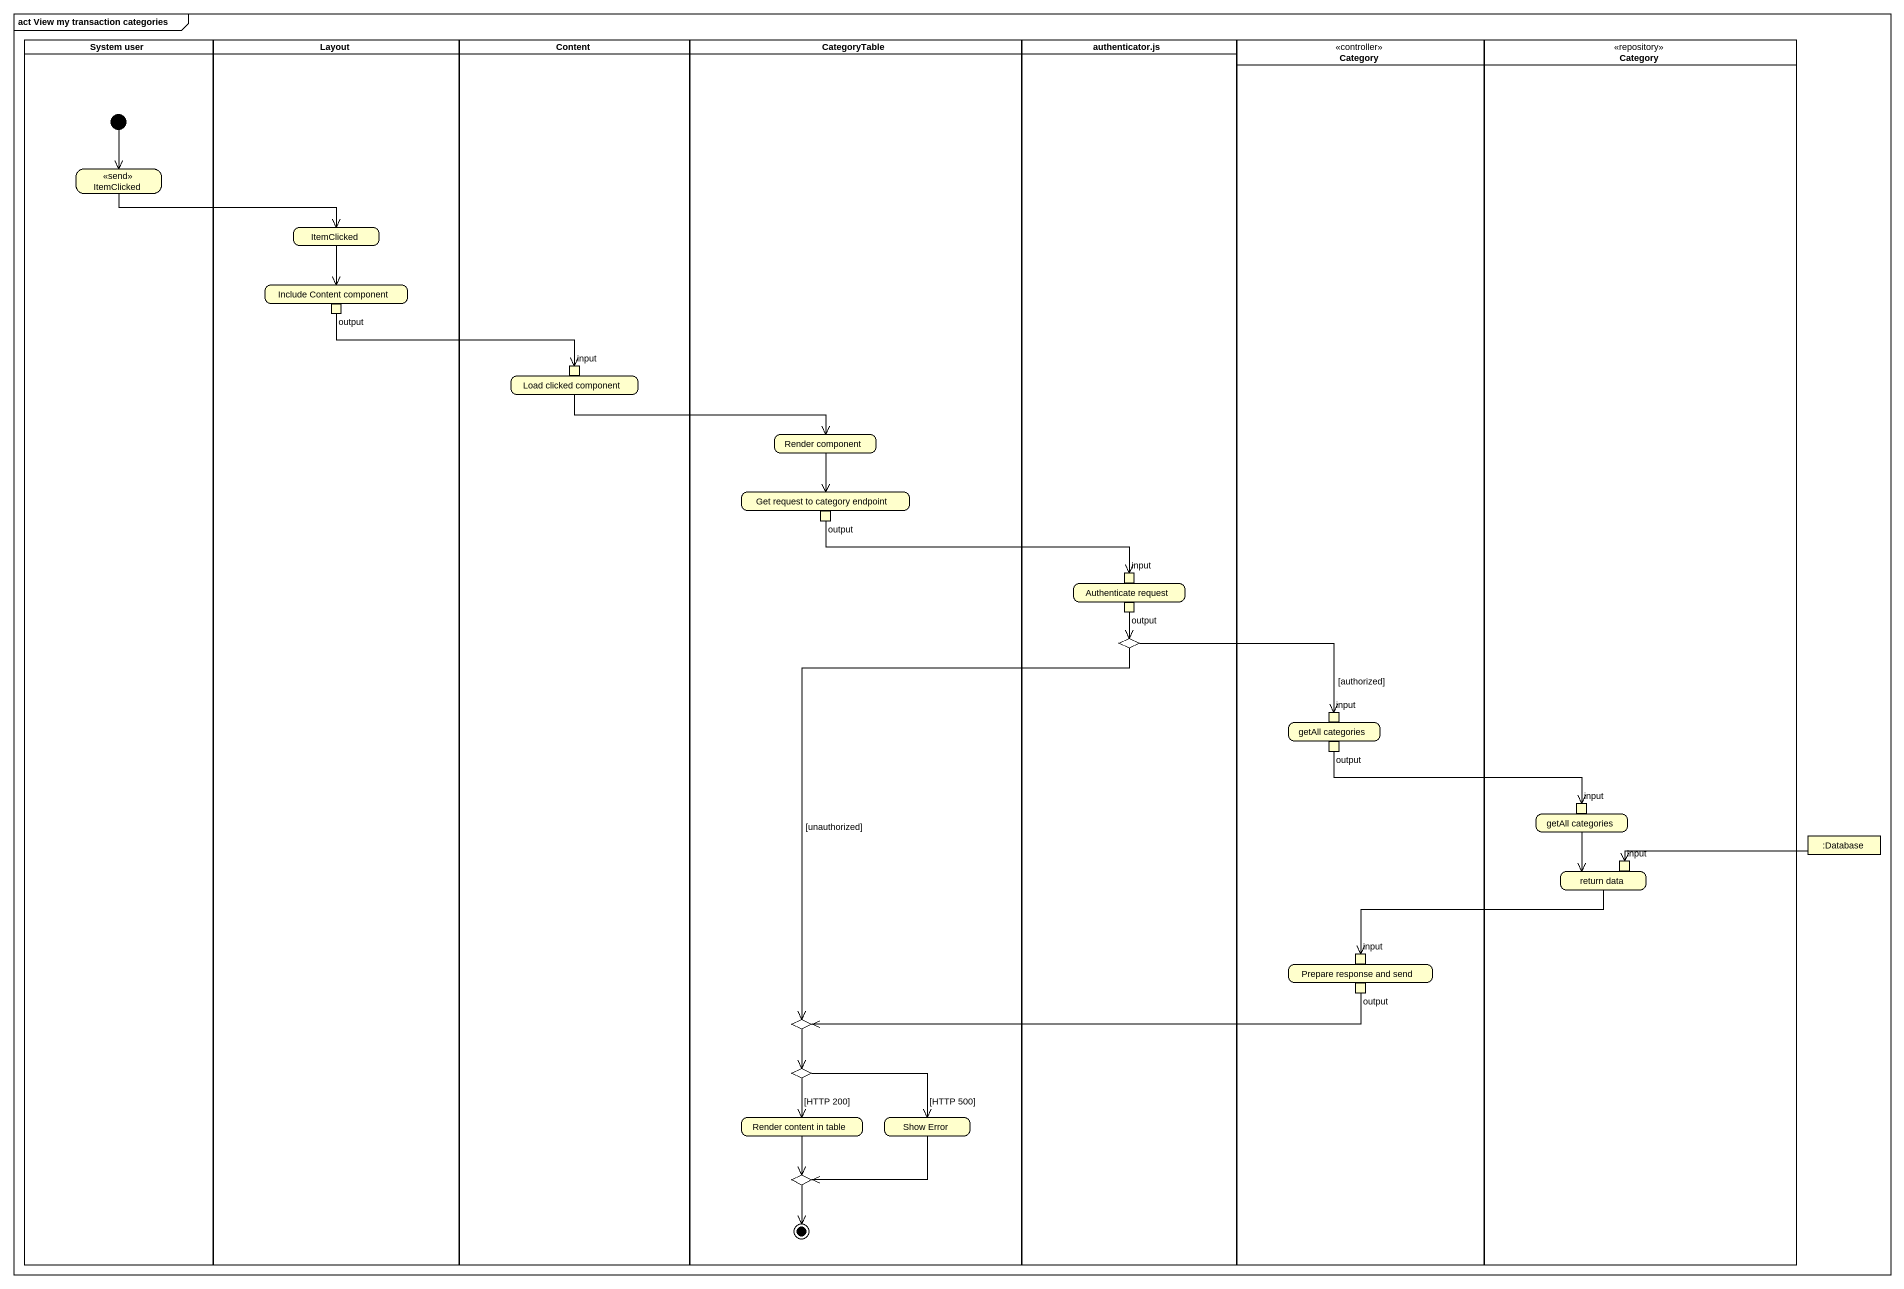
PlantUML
@startuml
mainframe act View my transaction categories
hide empty description
state "System user" as System_user <<partition>> {
  state ItemClicked <<send>> #FFFFCC
  [*] --> ItemClicked
}
state Layout <<partition>> {
  state "ItemClicked" as ItemClicked_2 #FFFFCC
  state "Include Content component" as Include_Content_component #FFFFCC {
    state output <<outputPin>> #FFFFCC
  }
}
state Content <<partition>> {
  state "Load clicked component" as Load_clicked_component #FFFFCC {
    state input <<inputPin>> #FFFFCC
  }
}
state CategoryTable <<partition>> {
  state "Render component" as Render_component #FFFFCC
  state "Get request to category endpoint" as Get_request_to_category #FFFFCC {
    state "output" as output_2 <<outputPin>> #FFFFCC
  }
  state choice2 <<choice>> #FFFFFF
  state choice3 <<choice>> #FFFFFF
  state "Render content in table" as Render_content_in_table #FFFFCC
  state "Show Error" as Show_Error #FFFFCC
  state choice4 <<choice>> #FFFFFF
  choice4 --> [*]
}
state "authenticator.js" as authenticator_js <<partition>> {
  state "Authenticate request" as Authenticate_request #FFFFCC {
    state "input" as input_2 <<inputPin>> #FFFFCC
    state "output" as output_3 <<outputPin>> #FFFFCC
  }
  state choice1 <<choice>> #FFFFFF
}
state Category <<controller>> {
  state "getAll categories" as getAll_categories #FFFFCC {
    state "input" as input_3 <<inputPin>> #FFFFCC
    state "output" as output_4 <<outputPin>> #FFFFCC
  }
  state "Prepare response and send" as Prepare_response_and_send #FFFFCC {
    state "input" as input_6 <<inputPin>> #FFFFCC
    state "output" as output_5 <<outputPin>> #FFFFCC
  }
}
state "Category" as Category_2 <<repository>> {
  state "getAll categories" as getAll_categories_2 #FFFFCC {
    state "input" as input_4 <<inputPin>> #FFFFCC
  }
  state "return data" as return_data #FFFFCC {
    state "input" as input_5 <<inputPin>> #FFFFCC
  }
}
state ":Database" as Database_ <<object>> #FFFFCC
ItemClicked -right-> ItemClicked_2
ItemClicked_2 --> Include_Content_component
output -right-> input
Load_clicked_component -right-> Render_component
Render_component --> Get_request_to_category
output_2 -right-> input_2
output_3 --> choice1
choice1 -right-> input_3 : [authorized]
choice1 --> choice2 : [unauthorized]
output_4 -right-> input_4
getAll_categories_2 --> return_data
return_data -left-> input_6
Database_ -left-> input_5
output_5 -left-> choice2
choice2 --> choice3
choice3 --> Render_content_in_table : [HTTP 200]
choice3 -right-> Show_Error : [HTTP 500]
Render_content_in_table --> choice4
Show_Error -left-> choice4
@enduml
